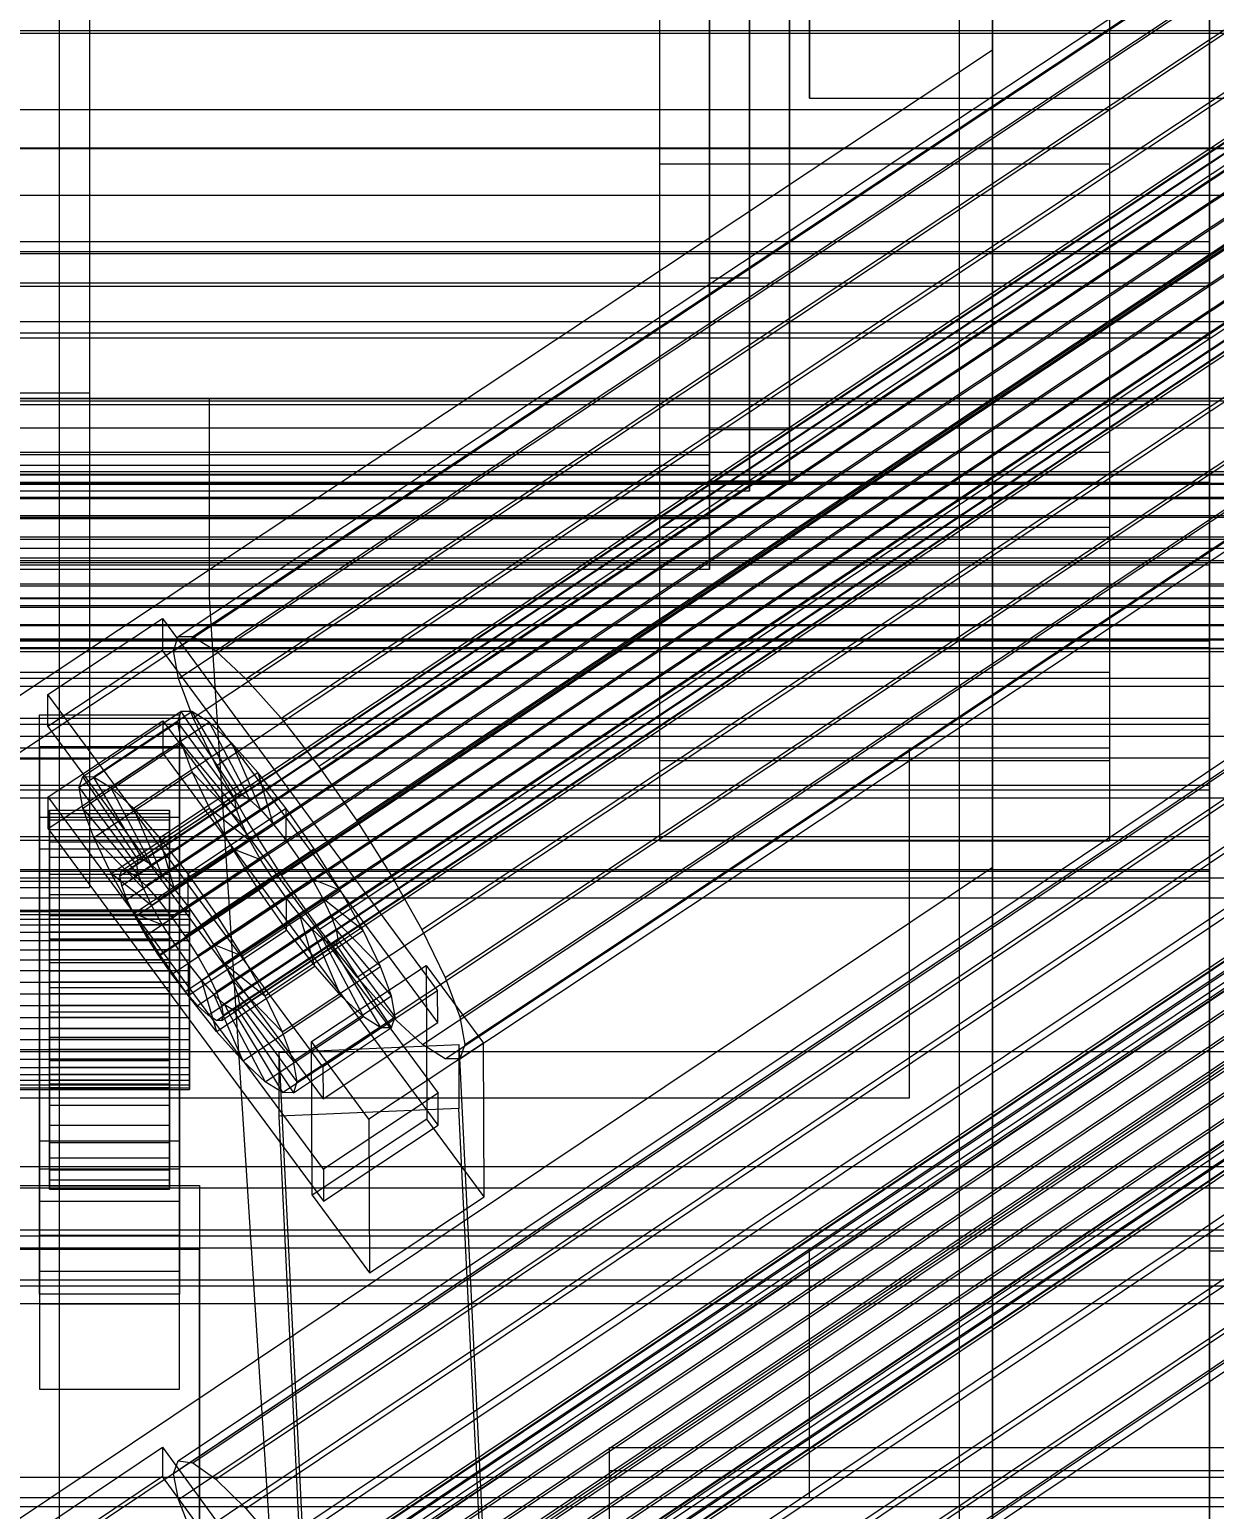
# Model space of a CAD drawing. Header units: millimetres. Extents: x -191664 to 191490, y -197311 to 10263.
# Drawn here: x 132 to 250.5, y -30821.2 to -30673.1 of the extents above; entities that cross this region are included whole.
import ezdxf

# ---------------------------------------------------------------- set-up
doc = ezdxf.new("R2010")
doc.units = ezdxf.units.MM
for name, color, linetype, lineweight in [('COTAS_USUARIO', 1, 'Continuous', 0), ('frontal_briquetadora', 7, 'Continuous', 0), ('frontal_C01', 7, 'Continuous', 0), ('frontal_C02', 7, 'Continuous', 0), ('frontal_C03', 7, 'Continuous', 0), ('frontal_C05', 7, 'Continuous', 0), ('frontal_C05-C03', 7, 'Continuous', 0), ('frontal_dos-mix', 7, 'Continuous', 0), ('frontal_mezcladora', 7, 'Continuous', 0), ('frontal_secador', 7, 'Continuous', 0)]:
    doc.layers.add(name, color=color, linetype=linetype, lineweight=lineweight)
doc.dimstyles.new('PLANTA_100', dxfattribs={"dimtxt": 250, "dimasz": 150, "dimexe": 150, "dimexo": 80, "dimgap": 100, "dimtad": 1, "dimtih": 1, "dimtoh": 1, "dimdec": 1, "dimdsep": 46, "dimcen": 0.09, "dimclrd": 1, "dimclre": 1, "dimclrt": 1, "dimadec": 0, "dimazin": 0, "dimtfac": 1, "dimtdec": 4, "dimtofl": 0, "dimtmove": 0, "dimatfit": 3, "dimfxl": 1, "dimtolj": 1, "dimtzin": 0, "dimarcsym": 0})

# ---------------------------------------------------------------- blocks, each defined once
blk = doc.blocks.new('*D104')
at = {"layer": 'COTAS_USUARIO', "color": 1, "lineweight": -2, "transparency": 16777216}
for p, q in [((1220, -30125), (1220, -29975)), ((100, -30275), (1370, -30275)), ((100, -30730), (1370, -30730)), ((1220, -30880), (1220, -31030))]:
    blk.add_line(p, q, dxfattribs=at)
at = {"layer": 'COTAS_USUARIO', "color": 1, "transparency": 16777216}
for points in [[(1195, -30125), (1245, -30125), (1220, -30275)], [(1195, -30880), (1245, -30880), (1220, -30730)]]:
    blk.add_solid(points, dxfattribs=at)
at = {"layer": 'Defpoints', "color": 0, "transparency": 16777216}
for p in [(20, -30275), (20, -30730), (1220, -30730)]:
    blk.add_point(p, dxfattribs=at)
blk = doc.blocks.new('*D105')
at = {"layer": 'COTAS_USUARIO', "color": 1, "lineweight": -2, "transparency": 16777216}
for p, q in [((1220, -30535), (1220, -30385)), ((100, -30685), (1370, -30685)), ((100, -30730), (1370, -30730)), ((1220, -30880), (1220, -31030))]:
    blk.add_line(p, q, dxfattribs=at)
at = {"layer": 'COTAS_USUARIO', "color": 1, "transparency": 16777216}
for points in [[(1195, -30535), (1245, -30535), (1220, -30685)], [(1195, -30880), (1245, -30880), (1220, -30730)]]:
    blk.add_solid(points, dxfattribs=at)
at = {"layer": 'Defpoints', "color": 0, "transparency": 16777216}
for p in [(20, -30685), (20, -30730), (1220, -30730)]:
    blk.add_point(p, dxfattribs=at)
blk = doc.blocks.new('*D112')
at = {"layer": 'COTAS_USUARIO', "color": 1, "lineweight": -2, "transparency": 16777216}
for p, q in [((1220, -30517.25), (1220, -30367.25)), ((100, -30667.25), (1370, -30667.25)), ((100, -30730), (1370, -30730)), ((1220, -30880), (1220, -31030))]:
    blk.add_line(p, q, dxfattribs=at)
at = {"layer": 'COTAS_USUARIO', "color": 1, "transparency": 16777216}
for points in [[(1195, -30517.25), (1245, -30517.25), (1220, -30667.25)], [(1195, -30880), (1245, -30880), (1220, -30730)]]:
    blk.add_solid(points, dxfattribs=at)
at = {"layer": 'Defpoints', "color": 0, "transparency": 16777216}
for p in [(20, -30667.25), (20, -30730), (1220, -30730)]:
    blk.add_point(p, dxfattribs=at)
blk = doc.blocks.new('*D113')
at = {"layer": 'COTAS_USUARIO', "color": 1, "lineweight": -2, "transparency": 16777216}
for p, q in [((1220, -30517.25), (1220, -30367.25)), ((100, -30667.25), (1370, -30667.25)), ((100, -30730), (1370, -30730)), ((1220, -30880), (1220, -31030))]:
    blk.add_line(p, q, dxfattribs=at)
at = {"layer": 'COTAS_USUARIO', "color": 1, "transparency": 16777216}
for points in [[(1195, -30517.25), (1245, -30517.25), (1220, -30667.25)], [(1195, -30880), (1245, -30880), (1220, -30730)]]:
    blk.add_solid(points, dxfattribs=at)
at = {"layer": 'Defpoints', "color": 0, "transparency": 16777216}
for p in [(20, -30667.25), (20, -30730), (1220, -30730)]:
    blk.add_point(p, dxfattribs=at)
blk = doc.blocks.new('*D114')
at = {"layer": 'COTAS_USUARIO', "color": 1, "lineweight": -2, "transparency": 16777216}
for p, q in [((1200, -30765), (1200, -30615)), ((80, -30915), (1350, -30915)), ((80, -31328.5), (1350, -31328.5)), ((1200, -31478.5), (1200, -31628.5))]:
    blk.add_line(p, q, dxfattribs=at)
at = {"layer": 'COTAS_USUARIO', "color": 1, "transparency": 16777216}
for points in [[(1175, -30765), (1225, -30765), (1200, -30915)], [(1175, -31478.5), (1225, -31478.5), (1200, -31328.5)]]:
    blk.add_solid(points, dxfattribs=at)
at = {"layer": 'Defpoints', "color": 0, "transparency": 16777216}
for p in [(0, -30915), (0, -31328.5), (1200, -31328.5)]:
    blk.add_point(p, dxfattribs=at)
blk = doc.blocks.new('*D120')
at = {"layer": 'COTAS_USUARIO', "color": 1, "lineweight": -2, "transparency": 16777216}
for p, q in [((1200, -30120), (1200, -29970)), ((80, -30270), (1350, -30270)), ((80, -30550), (1350, -30550)), ((1200, -30700), (1200, -30850))]:
    blk.add_line(p, q, dxfattribs=at)
at = {"layer": 'COTAS_USUARIO', "color": 1, "transparency": 16777216}
for points in [[(1175, -30120), (1225, -30120), (1200, -30270)], [(1175, -30700), (1225, -30700), (1200, -30550)]]:
    blk.add_solid(points, dxfattribs=at)
at = {"layer": 'Defpoints', "color": 0, "transparency": 16777216}
for p in [(0, -30270), (0, -30550), (1200, -30550)]:
    blk.add_point(p, dxfattribs=at)

msp = doc.modelspace()

# ---------------------------------------------------------------- linework, layer by layer
at = {"layer": 'frontal_briquetadora', "color": 9, "true_color": 0xb9c3c2}
for p, q in [((210, -30680), (210, -29820)), ((210, -30680), (210, -30260)), ((210, -30680), (210, -30305)), ((210, -30471), (210, -30680)), ((210, -30496), (210, -30680)), ((210, -30680), (416.55, -30680)), ((210, -30680), (430, -30680))]:
    msp.add_line(p, q, dxfattribs=at)
at = {"layer": 'frontal_briquetadora', "color": 8, "true_color": 0x728089}
for p, q in [((200, -30698), (200, -30454.15)), ((204, -30454.15), (204, -30698)), ((204, -30719.29), (204, -30492.29)), ((200, -30719.29), (200, -30698)), ((204, -30698), (200, -30698)), ((204, -30698), (204, -30719.29)), ((204, -30719.29), (200, -30719.29))]:
    msp.add_line(p, q, dxfattribs=at)
at = {"layer": 'frontal_briquetadora', "color": 254, "true_color": 0xd5dbd6}
for p, q in [((200, -30722), (200, -30478.15)), ((200, -30483.29), (200, -30727.14)), ((-160, -30722), (200, -30722)), ((200, -30727.14), (200, -30722)), ((200, -30727.14), (-160, -30727.14))]:
    msp.add_line(p, q, dxfattribs=at)
at = {"layer": 'frontal_briquetadora', "color": 250, "true_color": 0x30373b}
for p, q in [((200, -30715.65), (200, -30483.29)), ((200, -30489.72), (200, -30722.08)), ((-160, -30715.65), (200, -30715.65)), ((200, -30722.08), (200, -30715.65)), ((200, -30722.08), (-160, -30722.08))]:
    msp.add_line(p, q, dxfattribs=at)
at = {"layer": 'frontal_briquetadora', "color": 252, "true_color": 0x77858c}
for p, q in [((200, -30716.72), (200, -30489.72)), ((200, -30492.29), (200, -30719.29)), ((-160, -30716.72), (200, -30716.72)), ((200, -30719.29), (200, -30716.72)), ((200, -30719.29), (-160, -30719.29))]:
    msp.add_line(p, q, dxfattribs=at)
at = {"layer": 'frontal_briquetadora', "color": 8, "true_color": 0x64747c}
for p, q in [((200, -30492.29), (200, -30713.16)), ((208, -30713.16), (208, -30492.29)), ((200, -30718.3), (200, -30497.43)), ((208, -30497.43), (208, -30718.3)), ((200, -30713.16), (200, -30718.3)), ((208, -30713.16), (200, -30713.16)), ((208, -30718.3), (208, -30713.16)), ((208, -30718.3), (200, -30718.3))]:
    msp.add_line(p, q, dxfattribs=at)
at = {"layer": 'frontal_briquetadora', "color": 251, "true_color": 0x53616b}
for p, q in [((-1330, -30750), (340, -30750)), ((-1330, -30760), (340, -30760))]:
    msp.add_line(p, q, dxfattribs=at)
at = {"layer": 'frontal_C01', "color": 251, "true_color": 0x586d65}
for p, q in [((250, -31735.76), (250, -28680.37)), ((250, -28685.1), (250, -31740.5))]:
    msp.add_line(p, q, dxfattribs=at)
at = {"layer": 'frontal_C01', "color": 139, "true_color": 0x345e4e}
for p, q in [((228.3, -30675.19), (228.3, -30363.01)), ((228.3, -30368.7), (228.3, -30680.88)), ((228.3, -30675.19), (130, -30740.44)), ((228.3, -30987.38), (228.3, -30675.19)), ((228.3, -30675.19), (228.3, -30680.88)), ((130, -30746.13), (228.3, -30680.88)), ((228.3, -30680.88), (228.3, -30993.07))]:
    msp.add_line(p, q, dxfattribs=at)
at = {"layer": 'frontal_C01', "color": 252, "true_color": 0x83939a}
for p, q in [((146.38, -30735.27), (330.69, -30612.94)), ((146.87, -30733.84), (331.18, -30611.5)), ((148.32, -30733.84), (332.63, -30611.51)), ((150.63, -30735.29), (334.94, -30612.96)), ((146.89, -30738.04), (331.2, -30615.71)), ((153.64, -30738.08), (337.95, -30615.75)), ((148.35, -30741.97), (332.66, -30619.64)), ((157.15, -30742.02), (341.46, -30619.69)), ((150.67, -30746.79), (334.98, -30624.46)), ((345.23, -30624.51), (160.92, -30746.84)), ((153.69, -30752.16), (338, -30629.83)), ((164.69, -30752.22), (349, -30629.89)), ((157.21, -30757.73), (341.52, -30635.4)), ((168.21, -30757.78), (352.52, -30635.45)), ((160.98, -30763.11), (345.29, -30640.78)), ((171.23, -30763.16), (355.54, -30640.83)), ((164.75, -30767.93), (349.06, -30645.6)), ((173.55, -30767.97), (357.86, -30645.64)), ((168.26, -30771.87), (352.57, -30649.54)), ((175.02, -30771.9), (359.33, -30649.57)), ((171.28, -30774.66), (355.58, -30652.33)), ((175.52, -30774.68), (359.83, -30652.35)), ((173.58, -30776.11), (357.89, -30653.77)), ((175.03, -30776.11), (359.34, -30653.78)), ((146.38, -30735.27), (146.87, -30733.84)), ((146.87, -30733.84), (148.32, -30733.84)), ((148.32, -30733.84), (150.63, -30735.29)), ((146.89, -30738.04), (146.38, -30735.27)), ((150.63, -30735.29), (153.64, -30738.08)), ((148.35, -30741.97), (146.89, -30738.04)), ((153.64, -30738.08), (157.15, -30742.02)), ((150.67, -30746.79), (148.35, -30741.97)), ((157.15, -30742.02), (160.92, -30746.84)), ((153.69, -30752.16), (150.67, -30746.79)), ((160.92, -30746.84), (164.69, -30752.22)), ((157.21, -30757.73), (153.69, -30752.16)), ((164.69, -30752.22), (168.21, -30757.78)), ((160.98, -30763.11), (157.21, -30757.73)), ((168.21, -30757.78), (171.23, -30763.16)), ((164.75, -30767.93), (160.98, -30763.11)), ((171.23, -30763.16), (173.55, -30767.97)), ((168.26, -30771.87), (164.75, -30767.93)), ((173.55, -30767.97), (175.02, -30771.9)), ((171.28, -30774.66), (168.26, -30771.87)), ((175.02, -30771.9), (175.52, -30774.68)), ((173.58, -30776.11), (171.28, -30774.66)), ((175.52, -30774.68), (175.03, -30776.11)), ((175.03, -30776.11), (173.58, -30776.11))]:
    msp.add_line(p, q, dxfattribs=at)
at = {"layer": 'frontal_C01', "color": 9, "true_color": 0xbac6cb}
for p, q in [((141.04, -30757.78), (354.84, -30615.87)), ((141.22, -30757.27), (355.02, -30615.37)), ((141.73, -30757.27), (355.53, -30615.37)), ((142.55, -30757.79), (356.35, -30615.88)), ((141.22, -30758.76), (355.02, -30616.86)), ((143.62, -30758.77), (357.42, -30616.87)), ((141.74, -30760.15), (355.54, -30618.25)), ((144.86, -30760.17), (358.66, -30618.27)), ((142.56, -30761.86), (356.36, -30619.96)), ((360, -30619.97), (146.2, -30761.88)), ((143.64, -30763.76), (357.43, -30621.86)), ((147.53, -30763.78), (361.33, -30621.88)), ((144.88, -30765.74), (358.68, -30623.83)), ((148.78, -30765.76), (362.58, -30623.85)), ((146.22, -30767.64), (360.02, -30625.74)), ((149.85, -30767.66), (363.65, -30625.76)), ((147.55, -30769.35), (361.35, -30627.45)), ((150.67, -30769.37), (364.47, -30627.46)), ((148.8, -30770.75), (362.6, -30628.84)), ((151.19, -30770.76), (364.99, -30628.85)), ((149.86, -30771.74), (363.66, -30629.83)), ((150.68, -30772.25), (364.48, -30630.34)), ((151.2, -30772.25), (364.99, -30630.35)), ((151.37, -30771.74), (365.17, -30629.84)), ((141.04, -30757.78), (141.22, -30757.27)), ((141.22, -30758.76), (141.04, -30757.78)), ((141.22, -30757.27), (141.73, -30757.27)), ((141.73, -30757.27), (142.55, -30757.79)), ((142.55, -30757.79), (143.62, -30758.77)), ((141.74, -30760.15), (141.22, -30758.76)), ((143.62, -30758.77), (144.86, -30760.17)), ((142.56, -30761.86), (141.74, -30760.15)), ((144.86, -30760.17), (146.2, -30761.88)), ((-148, -30761.21), (148, -30761.21)), ((-148, -30761.36), (148, -30761.36)), ((-148, -30761.66), (148, -30761.66)), ((-148, -30762.12), (148, -30762.12)), ((143.64, -30763.76), (142.56, -30761.86)), ((146.2, -30761.88), (147.53, -30763.78)), ((148, -30761.36), (148, -30761.21)), ((148, -30761.21), (148, -30761.66)), ((148, -30762.12), (148, -30761.36)), ((148, -30761.66), (148, -30762.7)), ((148, -30763.43), (148, -30762.12)), ((-148, -30762.7), (148, -30762.7)), ((-148, -30763.43), (148, -30763.43)), ((144.88, -30765.74), (143.64, -30763.76)), ((147.53, -30763.78), (148.78, -30765.76)), ((148, -30762.7), (148, -30764.25)), ((148, -30765.2), (148, -30763.43)), ((-148, -30764.25), (148, -30764.25)), ((-148, -30765.2), (148, -30765.2)), ((148, -30764.25), (148, -30766.2)), ((148, -30767.31), (148, -30765.2)), ((-148, -30766.2), (148, -30766.2)), ((146.22, -30767.64), (144.88, -30765.74)), ((148, -30766.2), (148, -30768.42)), ((148.78, -30765.76), (149.85, -30767.66)), ((148, -30767.31), (-148, -30767.31)), ((-148, -30768.42), (148, -30768.42)), ((147.55, -30769.35), (146.22, -30767.64)), ((148, -30769.61), (148, -30767.31)), ((148, -30768.42), (148, -30770.76)), ((149.85, -30767.66), (150.67, -30769.37)), ((-148, -30769.61), (148, -30769.61)), ((148.8, -30770.75), (147.55, -30769.35)), ((148, -30771.96), (148, -30769.61)), ((150.67, -30769.37), (151.19, -30770.76)), ((-148, -30770.76), (148, -30770.76)), ((148, -30770.76), (148, -30773.07)), ((149.86, -30771.74), (148.8, -30770.75)), ((151.19, -30770.76), (151.37, -30771.74)), ((-148, -30771.96), (148, -30771.96)), ((148, -30774.18), (148, -30771.96)), ((150.68, -30772.25), (149.86, -30771.74)), ((151.2, -30772.25), (150.68, -30772.25)), ((151.37, -30771.74), (151.2, -30772.25)), ((-148, -30773.07), (148, -30773.07)), ((-148, -30774.18), (148, -30774.18)), ((148, -30773.07), (148, -30775.18)), ((148, -30776.13), (148, -30774.18)), ((-148, -30775.18), (148, -30775.18)), ((148, -30775.18), (148, -30776.95)), ((-148, -30776.13), (148, -30776.13)), ((-148, -30776.95), (148, -30776.95)), ((148, -30777.68), (148, -30776.13)), ((148, -30776.95), (148, -30778.25)), ((-148, -30777.68), (148, -30777.68)), ((-148, -30778.25), (148, -30778.25)), ((-148, -30778.71), (148, -30778.71)), ((148, -30778.71), (148, -30777.68)), ((148, -30778.25), (148, -30779.01)), ((148, -30779.17), (148, -30778.71)), ((-148, -30779.01), (148, -30779.01)), ((-148, -30779.17), (148, -30779.17)), ((148, -30779.01), (148, -30779.17))]:
    msp.add_line(p, q, dxfattribs=at)
at = {"layer": 'frontal_C01', "color": 139, "true_color": 0x354b57}
for p, q in [((133.81, -30739.65), (145.28, -30732.04)), ((145.28, -30732.04), (145.29, -30735.24)), ((145.28, -30732.04), (172.81, -30769.28)), ((145.29, -30735.24), (133.82, -30742.85)), ((172.82, -30772.48), (145.29, -30735.24)), ((133.82, -30742.85), (133.81, -30739.65)), ((161.34, -30776.89), (133.81, -30739.65)), ((133, -30744.88), (133, -30741.68)), ((133, -30741.68), (147, -30741.68)), ((133, -30787.15), (133, -30741.68)), ((147, -30741.68), (147, -30744.88)), ((147, -30741.68), (147, -30787.15)), ((133.82, -30742.85), (161.35, -30780.09)), ((133.85, -30749.9), (145.32, -30742.28)), ((145.32, -30742.28), (145.33, -30745.49)), ((145.32, -30742.28), (172.85, -30779.52)), ((147, -30744.88), (133, -30744.88)), ((133, -30744.88), (133, -30790.35)), ((145.33, -30745.49), (133.86, -30753.1)), ((172.86, -30782.72), (145.33, -30745.49)), ((147, -30790.35), (147, -30744.88)), ((133.86, -30753.1), (133.85, -30749.9)), ((161.38, -30787.13), (133.85, -30749.9)), ((133, -30755.12), (133, -30751.92)), ((133, -30751.92), (147, -30751.92)), ((133, -30797.39), (133, -30751.92)), ((147, -30751.92), (147, -30755.12)), ((147, -30751.92), (147, -30797.39)), ((133.86, -30753.1), (161.39, -30790.34)), ((147, -30755.12), (133, -30755.12)), ((133, -30755.12), (133, -30800.6)), ((147, -30800.6), (147, -30755.12)), ((160.19, -30774.38), (171.66, -30766.76)), ((171.66, -30766.76), (171.72, -30782.13)), ((171.66, -30766.76), (177.39, -30774.52)), ((172.81, -30769.28), (161.34, -30776.89)), ((172.82, -30772.48), (172.81, -30769.28)), ((161.35, -30780.09), (172.82, -30772.48)), ((156.96, -30775.45), (174.94, -30774.66)), ((156.96, -30781.85), (156.96, -30775.45)), ((159.83, -30834.27), (156.96, -30775.45)), ((160.25, -30789.74), (160.19, -30774.38)), ((165.93, -30782.13), (160.19, -30774.38)), ((177.39, -30774.52), (165.93, -30782.13)), ((174.94, -30774.66), (174.94, -30781.06)), ((174.94, -30774.66), (177.81, -30833.48)), ((177.45, -30789.89), (177.39, -30774.52)), ((161.34, -30776.89), (161.35, -30780.09)), ((172.85, -30779.52), (161.38, -30787.13)), ((172.86, -30782.72), (172.85, -30779.52)), ((174.94, -30781.06), (156.96, -30781.85)), ((177.81, -30839.88), (174.94, -30781.06)), ((159.83, -30840.67), (156.96, -30781.85)), ((171.72, -30782.13), (160.25, -30789.74)), ((161.39, -30790.34), (172.86, -30782.72)), ((165.93, -30782.13), (165.98, -30797.5)), ((177.45, -30789.89), (171.72, -30782.13)), ((133, -30799.66), (133, -30784.29)), ((133, -30784.29), (147, -30784.29)), ((133, -30793.77), (133, -30784.29)), ((147, -30784.29), (147, -30799.66)), ((147, -30784.29), (147, -30793.77)), ((147, -30787.15), (133, -30787.15)), ((133, -30787.15), (133, -30790.35)), ((147, -30790.35), (147, -30787.15)), ((161.38, -30787.13), (161.39, -30790.34)), ((131, -30788.78), (149, -30788.78)), ((149, -30788.78), (149, -30795.18)), ((149, -30788.78), (149, -30833.87)), ((133, -30790.35), (147, -30790.35)), ((160.25, -30789.74), (165.98, -30797.5)), ((165.98, -30797.5), (177.45, -30789.89)), ((147, -30793.77), (133, -30793.77)), ((133, -30793.77), (133, -30809.14)), ((147, -30809.14), (147, -30793.77)), ((149, -30795.18), (131, -30795.18)), ((149, -30840.27), (149, -30795.18)), ((147, -30797.39), (133, -30797.39)), ((133, -30797.39), (133, -30800.6)), ((147, -30800.6), (147, -30797.39)), ((147, -30799.66), (133, -30799.66)), ((133, -30799.66), (133, -30809.14)), ((133, -30800.6), (147, -30800.6)), ((147, -30809.14), (147, -30799.66)), ((133, -30809.14), (147, -30809.14)), ((430, -30820.93), (-430, -30820.93))]:
    msp.add_line(p, q, dxfattribs=at)
at = {"layer": 'frontal_C01', "color": 155, "true_color": 0x617580}
for p, q in [((137.31, -30747.86), (147.14, -30741.34)), ((138.4, -30747.87), (148.23, -30741.34)), ((147.14, -30741.34), (146.78, -30742.41)), ((148.23, -30741.34), (147.14, -30741.34)), ((147.14, -30741.34), (152.69, -30749.66)), ((149.95, -30742.42), (148.23, -30741.34)), ((148.23, -30741.34), (153.2, -30749.66)), ((136.95, -30748.93), (146.78, -30742.41)), ((140.12, -30748.95), (149.95, -30742.42)), ((146.78, -30742.41), (152.51, -30750.17)), ((146.78, -30742.41), (147.15, -30744.49)), ((152.21, -30744.51), (149.95, -30742.42)), ((149.95, -30742.42), (154.02, -30750.17)), ((137.32, -30751.01), (147.15, -30744.49)), ((142.38, -30751.03), (152.21, -30744.51)), ((147.15, -30744.49), (152.69, -30751.15)), ((147.15, -30744.49), (148.25, -30747.42)), ((154.83, -30747.46), (152.21, -30744.51)), ((152.21, -30744.51), (155.08, -30751.16)), ((138.42, -30753.95), (148.25, -30747.42)), ((145, -30753.98), (154.83, -30747.46)), ((148.25, -30747.42), (153.21, -30752.54)), ((148.25, -30747.42), (149.99, -30751.03)), ((157.65, -30751.07), (154.83, -30747.46)), ((154.83, -30747.46), (156.33, -30752.56)), ((136.95, -30748.93), (137.31, -30747.86)), ((142.68, -30756.69), (136.95, -30748.93)), ((137.32, -30751.01), (136.95, -30748.93)), ((142.86, -30756.18), (137.31, -30747.86)), ((137.31, -30747.86), (138.4, -30747.87)), ((143.37, -30756.19), (138.4, -30747.87)), ((138.4, -30747.87), (140.12, -30748.95)), ((144.19, -30756.7), (140.12, -30748.95)), ((140.12, -30748.95), (142.38, -30751.03)), ((152.51, -30750.17), (142.68, -30756.69)), ((152.69, -30749.66), (142.86, -30756.18)), ((153.2, -30749.66), (143.37, -30756.19)), ((154.02, -30750.17), (144.19, -30756.7)), ((152.51, -30750.17), (152.69, -30749.66)), ((152.69, -30751.15), (152.51, -30750.17)), ((152.69, -30749.66), (153.2, -30749.66)), ((153.2, -30749.66), (154.02, -30750.17)), ((154.02, -30750.17), (155.08, -30751.16)), ((134, -30761.21), (134, -30751.23)), ((134, -30751.23), (134, -30751.56)), ((134, -30751.23), (146, -30751.23)), ((134, -30752.19), (134, -30751.23)), ((134, -30761.36), (134, -30751.56)), ((134, -30751.56), (134, -30753.16)), ((134, -30751.56), (146, -30751.56)), ((142.86, -30757.67), (137.32, -30751.01)), ((138.42, -30753.95), (137.32, -30751.01)), ((140.16, -30757.55), (149.99, -30751.03)), ((145.26, -30757.69), (142.38, -30751.03)), ((142.38, -30751.03), (145, -30753.98)), ((152.69, -30751.15), (142.86, -30757.67)), ((155.08, -30751.16), (145.26, -30757.69)), ((146, -30751.56), (146, -30751.23)), ((146, -30751.23), (146, -30761.21)), ((146, -30751.23), (146, -30752.19)), ((146, -30753.16), (146, -30751.56)), ((146, -30751.56), (146, -30761.36)), ((157.65, -30751.07), (147.82, -30757.59)), ((149.99, -30751.03), (154.03, -30754.25)), ((149.99, -30751.03), (152.25, -30755.05)), ((153.21, -30752.54), (152.69, -30751.15)), ((155.08, -30751.16), (156.33, -30752.56)), ((157.66, -30754.27), (157.65, -30751.07)), ((160.47, -30755.09), (157.65, -30751.07)), ((134, -30761.66), (134, -30752.19)), ((134, -30752.19), (146, -30752.19)), ((134, -30754.38), (134, -30752.19)), ((134, -30762.12), (134, -30753.16)), ((134, -30753.16), (134, -30755.92)), ((134, -30753.16), (146, -30753.16)), ((153.21, -30752.54), (143.38, -30759.07)), ((146, -30752.19), (146, -30761.66)), ((146, -30752.19), (146, -30754.38)), ((146, -30755.92), (146, -30753.16)), ((146, -30753.16), (146, -30762.12)), ((156.33, -30752.56), (146.5, -30759.08)), ((154.03, -30754.25), (153.21, -30752.54)), ((156.33, -30752.56), (157.66, -30754.27)), ((134, -30762.7), (134, -30754.38)), ((134, -30754.38), (146, -30754.38)), ((134, -30757.64), (134, -30754.38)), ((143.38, -30759.07), (138.42, -30753.95)), ((140.16, -30757.55), (138.42, -30753.95)), ((142.42, -30761.57), (152.25, -30755.05)), ((154.03, -30754.25), (144.2, -30760.77)), ((146.5, -30759.08), (145, -30753.98)), ((145, -30753.98), (147.82, -30757.59)), ((146, -30754.38), (146, -30762.7)), ((146, -30754.38), (146, -30757.64)), ((147.83, -30760.79), (157.66, -30754.27)), ((150.64, -30761.61), (160.47, -30755.09)), ((152.25, -30755.05), (155.1, -30756.15)), ((152.25, -30755.05), (154.88, -30759.21)), ((155.1, -30756.15), (154.03, -30754.25)), ((157.66, -30754.27), (159, -30756.17)), ((160.47, -30755.09), (159, -30756.17)), ((163.1, -30759.25), (160.47, -30755.09)), ((134, -30763.43), (134, -30755.92)), ((134, -30755.92), (134, -30759.65)), ((134, -30755.92), (146, -30755.92)), ((142.86, -30756.18), (142.68, -30756.69)), ((143.37, -30756.19), (142.86, -30756.18)), ((144.19, -30756.7), (143.37, -30756.19)), ((155.1, -30756.15), (145.27, -30762.68)), ((146, -30759.65), (146, -30755.92)), ((146, -30755.92), (146, -30763.43)), ((159, -30756.17), (149.17, -30762.7)), ((156.35, -30758.13), (155.1, -30756.15)), ((159, -30756.17), (160.25, -30758.14)), ((134, -30764.25), (134, -30757.64)), ((134, -30757.64), (146, -30757.64)), ((134, -30761.76), (134, -30757.64)), ((144.2, -30760.77), (140.16, -30757.55)), ((142.42, -30761.57), (140.16, -30757.55)), ((142.68, -30756.69), (142.86, -30757.67)), ((142.86, -30757.67), (143.38, -30759.07)), ((145.26, -30757.69), (144.19, -30756.7)), ((146.5, -30759.08), (145.26, -30757.69)), ((146, -30757.64), (146, -30764.25)), ((146, -30757.64), (146, -30761.76)), ((147.82, -30757.59), (147.83, -30760.79)), ((147.82, -30757.59), (150.64, -30761.61)), ((143.38, -30759.07), (144.2, -30760.77)), ((145.05, -30765.73), (154.88, -30759.21)), ((147.83, -30760.79), (146.5, -30759.08)), ((156.35, -30758.13), (146.52, -30764.65)), ((160.25, -30758.14), (150.42, -30764.67)), ((153.27, -30765.78), (163.1, -30759.25)), ((154.88, -30759.21), (156.35, -30758.13)), ((154.88, -30759.21), (157.7, -30763.23)), ((157.69, -30760.03), (156.35, -30758.13)), ((163.1, -30759.25), (160.25, -30758.14)), ((160.25, -30758.14), (161.32, -30760.05)), ((165.37, -30763.27), (163.1, -30759.25)), ((134, -30765.2), (134, -30759.65)), ((134, -30759.65), (134, -30764.11)), ((134, -30759.65), (146, -30759.65)), ((144.2, -30760.77), (145.27, -30762.68)), ((146, -30764.11), (146, -30759.65)), ((146, -30759.65), (146, -30765.2)), ((149.17, -30762.7), (147.83, -30760.79)), ((157.69, -30760.03), (147.86, -30766.55)), ((161.32, -30760.05), (151.49, -30766.57)), ((157.7, -30763.23), (157.69, -30760.03)), ((159.02, -30761.74), (157.69, -30760.03)), ((165.37, -30763.27), (161.32, -30760.05)), ((161.32, -30760.05), (162.14, -30761.75)), ((134, -30761.36), (134, -30761.21)), ((146, -30761.21), (134, -30761.21)), ((134, -30761.21), (134, -30761.66)), ((134, -30762.12), (134, -30761.36)), ((146, -30761.36), (134, -30761.36)), ((146, -30761.66), (134, -30761.66)), ((134, -30761.66), (134, -30762.7)), ((134, -30766.2), (134, -30761.76)), ((134, -30761.76), (146, -30761.76)), ((134, -30766.46), (134, -30761.76)), ((134, -30763.43), (134, -30762.12)), ((146, -30762.12), (134, -30762.12)), ((145.27, -30762.68), (142.42, -30761.57)), ((145.05, -30765.73), (142.42, -30761.57)), ((146, -30761.21), (146, -30761.36)), ((146, -30761.66), (146, -30761.21)), ((146, -30761.36), (146, -30762.12)), ((146, -30762.7), (146, -30761.66)), ((146, -30761.76), (146, -30766.2)), ((146, -30761.76), (146, -30766.46)), ((146, -30762.12), (146, -30763.43)), ((149.17, -30762.7), (150.64, -30761.61)), ((159.02, -30761.74), (149.19, -30768.26)), ((150.64, -30761.61), (153.27, -30765.78)), ((162.14, -30761.75), (152.31, -30768.28)), ((160.52, -30766.84), (159.02, -30761.74)), ((160.27, -30763.14), (159.02, -30761.74)), ((167.1, -30766.87), (162.14, -30761.75)), ((162.14, -30761.75), (162.66, -30763.15)), ((146, -30762.7), (134, -30762.7)), ((134, -30762.7), (134, -30764.25)), ((134, -30765.2), (134, -30763.43)), ((146, -30763.43), (134, -30763.43)), ((145.27, -30762.68), (146.52, -30764.65)), ((146, -30764.25), (146, -30762.7)), ((146, -30763.43), (146, -30765.2)), ((147.87, -30769.76), (157.7, -30763.23)), ((150.42, -30764.67), (149.17, -30762.7)), ((160.27, -30763.14), (150.44, -30769.66)), ((162.66, -30763.15), (152.83, -30769.67)), ((155.54, -30769.79), (165.37, -30763.27)), ((157.7, -30763.23), (160.52, -30766.84)), ((163.14, -30769.79), (160.27, -30763.14)), ((161.33, -30764.12), (160.27, -30763.14)), ((168.2, -30769.81), (162.66, -30763.15)), ((162.66, -30763.15), (162.84, -30764.13)), ((167.1, -30766.87), (165.37, -30763.27)), ((134, -30764.11), (134, -30767.31)), ((146, -30764.11), (134, -30764.11)), ((134, -30764.11), (134, -30768.97)), ((146, -30764.25), (134, -30764.25)), ((134, -30764.25), (134, -30766.2)), ((134, -30767.31), (134, -30765.2)), ((146, -30765.2), (134, -30765.2)), ((146.52, -30764.65), (145.05, -30765.73)), ((146, -30767.31), (146, -30764.11)), ((146, -30768.97), (146, -30764.11)), ((146, -30766.2), (146, -30764.25)), ((146, -30765.2), (146, -30767.31)), ((146.52, -30764.65), (147.86, -30766.55)), ((151.49, -30766.57), (150.42, -30764.67)), ((150.42, -30764.67), (153.27, -30765.78)), ((161.33, -30764.12), (151.5, -30770.65)), ((162.15, -30764.64), (152.32, -30771.16)), ((162.66, -30764.64), (152.83, -30771.16)), ((162.84, -30764.13), (153.01, -30770.66)), ((165.4, -30771.87), (161.33, -30764.12)), ((162.15, -30764.64), (161.33, -30764.12)), ((167.12, -30772.96), (162.15, -30764.64)), ((162.66, -30764.64), (162.15, -30764.64)), ((162.84, -30764.13), (162.66, -30764.64)), ((168.21, -30772.96), (162.66, -30764.64)), ((168.57, -30771.89), (162.84, -30764.13)), ((146, -30766.2), (134, -30766.2)), ((134, -30766.2), (134, -30768.42)), ((134, -30768.42), (134, -30766.46)), ((134, -30766.46), (146, -30766.46)), ((134, -30771.41), (134, -30766.46)), ((147.87, -30769.76), (145.05, -30765.73)), ((146, -30768.42), (146, -30766.2)), ((146, -30766.46), (146, -30768.42)), ((146, -30766.46), (146, -30771.41)), ((147.86, -30766.55), (147.87, -30769.76)), ((147.86, -30766.55), (149.19, -30768.26)), ((150.69, -30773.36), (160.52, -30766.84)), ((152.31, -30768.28), (151.49, -30766.57)), ((151.49, -30766.57), (155.54, -30769.79)), ((153.27, -30765.78), (155.54, -30769.79)), ((157.27, -30773.4), (167.1, -30766.87)), ((160.52, -30766.84), (163.14, -30769.79)), ((168.2, -30769.81), (167.1, -30766.87)), ((134, -30767.31), (146, -30767.31)), ((134, -30769.61), (134, -30767.31)), ((146, -30768.42), (134, -30768.42)), ((134, -30768.42), (134, -30770.76)), ((146, -30767.31), (146, -30769.61)), ((146, -30770.76), (146, -30768.42)), ((149.19, -30768.26), (150.69, -30773.36)), ((149.19, -30768.26), (150.44, -30769.66)), ((152.83, -30769.67), (152.31, -30768.28)), ((152.31, -30768.28), (157.27, -30773.4)), ((134, -30769.61), (134, -30768.97)), ((134, -30768.97), (134, -30773.92)), ((134, -30768.97), (146, -30768.97)), ((134, -30771.96), (134, -30769.61)), ((146, -30769.61), (134, -30769.61)), ((146, -30773.92), (146, -30768.97)), ((146, -30768.97), (146, -30769.61)), ((146, -30769.61), (146, -30771.96)), ((150.69, -30773.36), (147.87, -30769.76)), ((150.44, -30769.66), (153.31, -30776.31)), ((150.44, -30769.66), (151.5, -30770.65)), ((153.01, -30770.66), (152.83, -30769.67)), ((152.83, -30769.67), (158.37, -30776.34)), ((153.31, -30776.31), (163.14, -30769.79)), ((155.54, -30769.79), (157.27, -30773.4)), ((158.37, -30776.34), (168.2, -30769.81)), ((163.14, -30769.79), (165.4, -30771.87)), ((168.57, -30771.89), (168.2, -30769.81)), ((134, -30770.76), (134, -30771.41)), ((146, -30770.76), (134, -30770.76)), ((134, -30770.76), (134, -30773.07)), ((146, -30771.41), (146, -30770.76)), ((146, -30773.07), (146, -30770.76)), ((151.5, -30770.65), (155.57, -30778.4)), ((151.5, -30770.65), (152.32, -30771.16)), ((152.32, -30771.16), (157.29, -30779.48)), ((152.32, -30771.16), (152.83, -30771.16)), ((152.83, -30771.16), (153.01, -30770.66)), ((152.83, -30771.16), (158.38, -30779.49)), ((153.01, -30770.66), (158.74, -30778.41)), ((134, -30771.41), (146, -30771.41)), ((134, -30776.27), (134, -30771.41)), ((134, -30774.18), (134, -30771.96)), ((134, -30771.96), (134, -30773.92)), ((146, -30771.96), (134, -30771.96)), ((146, -30771.41), (146, -30776.27)), ((146, -30773.92), (146, -30771.96)), ((146, -30771.96), (146, -30774.18)), ((155.57, -30778.4), (165.4, -30771.87)), ((158.74, -30778.41), (168.57, -30771.89)), ((165.4, -30771.87), (167.12, -30772.96)), ((168.21, -30772.96), (168.57, -30771.89)), ((134, -30773.07), (134, -30776.27)), ((146, -30773.07), (134, -30773.07)), ((134, -30773.07), (134, -30775.18)), ((134, -30773.92), (134, -30778.61)), ((134, -30773.92), (146, -30773.92)), ((134, -30776.13), (134, -30774.18)), ((134, -30774.18), (134, -30778.61)), ((146, -30774.18), (134, -30774.18)), ((146, -30776.27), (146, -30773.07)), ((146, -30775.18), (146, -30773.07)), ((146, -30778.61), (146, -30773.92)), ((146, -30778.61), (146, -30774.18)), ((146, -30774.18), (146, -30776.13)), ((153.31, -30776.31), (150.69, -30773.36)), ((157.27, -30773.4), (158.37, -30776.34)), ((157.29, -30779.48), (167.12, -30772.96)), ((158.38, -30779.49), (168.21, -30772.96)), ((167.12, -30772.96), (168.21, -30772.96)), ((134, -30775.18), (134, -30780.72)), ((146, -30775.18), (134, -30775.18)), ((134, -30775.18), (134, -30776.95)), ((146, -30780.72), (146, -30775.18)), ((146, -30776.95), (146, -30775.18)), ((134, -30777.68), (134, -30776.13)), ((134, -30776.13), (134, -30782.73)), ((146, -30776.13), (134, -30776.13)), ((134, -30776.27), (146, -30776.27)), ((134, -30780.72), (134, -30776.27)), ((134, -30776.95), (134, -30784.46)), ((146, -30776.95), (134, -30776.95)), ((134, -30776.95), (134, -30778.25)), ((146, -30782.73), (146, -30776.13)), ((146, -30776.13), (146, -30777.68)), ((146, -30776.27), (146, -30780.72)), ((146, -30784.46), (146, -30776.95)), ((146, -30778.25), (146, -30776.95)), ((155.57, -30778.4), (153.31, -30776.31)), ((158.37, -30776.34), (158.74, -30778.41)), ((134, -30778.71), (134, -30777.68)), ((134, -30777.68), (134, -30786)), ((146, -30777.68), (134, -30777.68)), ((134, -30778.25), (134, -30787.22)), ((146, -30778.25), (134, -30778.25)), ((134, -30778.25), (134, -30779.01)), ((134, -30778.61), (134, -30782.73)), ((134, -30778.61), (146, -30778.61)), ((134, -30779.17), (134, -30778.71)), ((134, -30778.71), (134, -30788.19)), ((146, -30778.71), (134, -30778.71)), ((146, -30786), (146, -30777.68)), ((146, -30777.68), (146, -30778.71)), ((146, -30787.22), (146, -30778.25)), ((146, -30779.01), (146, -30778.25)), ((146, -30782.73), (146, -30778.61)), ((146, -30788.19), (146, -30778.71)), ((146, -30778.71), (146, -30779.17)), ((157.29, -30779.48), (155.57, -30778.4)), ((158.74, -30778.41), (158.38, -30779.49)), ((134, -30779.01), (134, -30788.82)), ((146, -30779.01), (134, -30779.01)), ((134, -30779.01), (134, -30779.17)), ((134, -30779.17), (134, -30789.15)), ((146, -30779.17), (134, -30779.17)), ((146, -30788.82), (146, -30779.01)), ((146, -30779.17), (146, -30779.01)), ((146, -30789.15), (146, -30779.17)), ((158.38, -30779.49), (157.29, -30779.48)), ((134, -30780.72), (146, -30780.72)), ((134, -30784.46), (134, -30780.72)), ((146, -30780.72), (146, -30784.46)), ((134, -30782.73), (134, -30786)), ((134, -30782.73), (146, -30782.73)), ((146, -30786), (146, -30782.73)), ((134, -30784.46), (146, -30784.46)), ((134, -30787.22), (134, -30784.46)), ((146, -30784.46), (146, -30787.22)), ((134, -30786), (134, -30788.19)), ((134, -30786), (146, -30786)), ((146, -30788.19), (146, -30786)), ((134, -30787.22), (146, -30787.22)), ((134, -30788.82), (134, -30787.22)), ((146, -30787.22), (146, -30788.82)), ((134, -30788.19), (134, -30789.15)), ((134, -30788.19), (146, -30788.19)), ((134, -30788.82), (146, -30788.82)), ((134, -30789.15), (134, -30788.82)), ((134, -30789.15), (146, -30789.15)), ((146, -30789.15), (146, -30788.19)), ((146, -30788.82), (146, -30789.15))]:
    msp.add_line(p, q, dxfattribs=at)
at = {"layer": 'frontal_C02', "color": 251, "true_color": 0x586d65}
for p, q in [((250, -31767.54), (250, -28976.99)), ((250, -28981.77), (250, -31772.31))]:
    msp.add_line(p, q, dxfattribs=at)
at = {"layer": 'frontal_C02', "color": 139, "true_color": 0x345e4e}
for p, q in [((228.3, -30756.94), (228.3, -30472.12)), ((228.3, -30477.86), (228.3, -30762.68)), ((228.3, -30756.94), (130, -30822.8)), ((228.3, -31041.76), (228.3, -30756.94)), ((228.3, -30756.94), (228.3, -30762.68)), ((130, -30828.54), (228.3, -30762.68)), ((228.3, -30762.68), (228.3, -31047.5))]:
    msp.add_line(p, q, dxfattribs=at)
at = {"layer": 'frontal_C02', "color": 252, "true_color": 0x83939a}
for p, q in [((146.87, -30816.33), (331.18, -30692.85)), ((146.38, -30817.58), (330.69, -30694.09)), ((148.32, -30816.53), (332.63, -30693.05)), ((150.63, -30818.15), (334.94, -30694.67)), ((146.89, -30820.18), (331.2, -30696.69)), ((153.64, -30821.09), (337.95, -30697.61)), ((148.35, -30823.95), (332.66, -30700.47)), ((157.15, -30825.15), (341.46, -30701.67)), ((150.67, -30828.65), (334.98, -30705.17)), ((345.23, -30706.56), (160.92, -30830.05)), ((153.69, -30833.95), (338, -30710.47)), ((164.69, -30835.45), (349, -30711.96)), ((157.21, -30839.49), (341.52, -30716.01)), ((168.21, -30840.99), (352.52, -30717.5)), ((160.98, -30844.89), (345.29, -30721.41)), ((171.23, -30846.29), (355.54, -30722.8)), ((164.75, -30849.79), (349.06, -30726.3)), ((173.55, -30850.98), (357.86, -30727.5)), ((168.26, -30853.84), (352.57, -30730.36)), ((175.02, -30854.76), (359.33, -30731.28)), ((171.28, -30856.78), (355.58, -30733.3)), ((175.52, -30857.36), (359.83, -30733.88)), ((173.58, -30858.41), (357.89, -30734.92)), ((175.03, -30858.61), (359.34, -30735.12)), ((146.38, -30817.58), (146.87, -30816.33)), ((146.87, -30816.33), (148.32, -30816.53)), ((148.32, -30816.53), (150.63, -30818.15)), ((146.89, -30820.18), (146.38, -30817.58)), ((150.63, -30818.15), (153.64, -30821.09)), ((148.35, -30823.95), (146.89, -30820.18)), ((153.64, -30821.09), (157.15, -30825.15))]:
    msp.add_line(p, q, dxfattribs=at)
at = {"layer": 'frontal_C02', "color": 9, "true_color": 0xbac6cb}
for p, q in [((141.04, -30840.3), (354.84, -30697.06)), ((141.22, -30839.86), (355.02, -30696.62)), ((141.73, -30839.93), (355.53, -30696.69)), ((142.55, -30840.5), (356.35, -30697.26)), ((141.22, -30841.22), (355.02, -30697.98)), ((143.62, -30841.55), (357.42, -30698.3)), ((141.74, -30842.56), (355.54, -30699.32)), ((144.86, -30842.98), (358.66, -30699.74)), ((142.56, -30844.22), (356.36, -30700.98)), ((360, -30701.48), (146.2, -30844.72)), ((143.64, -30846.1), (357.43, -30702.86)), ((147.53, -30846.63), (361.33, -30703.39)), ((144.88, -30848.06), (358.68, -30704.82)), ((148.78, -30848.59), (362.58, -30705.35)), ((146.22, -30849.98), (360.02, -30706.74)), ((149.85, -30850.47), (363.65, -30707.23)), ((147.55, -30851.71), (361.35, -30708.47)), ((150.67, -30852.14), (364.47, -30708.9)), ((148.8, -30853.15), (362.6, -30709.91)), ((151.19, -30853.48), (364.99, -30710.23)), ((149.86, -30854.19), (363.66, -30710.95)), ((150.68, -30854.77), (364.48, -30711.53)), ((151.2, -30854.84), (364.99, -30711.6)), ((151.37, -30854.4), (365.17, -30711.15))]:
    msp.add_line(p, q, dxfattribs=at)
at = {"layer": 'frontal_C02', "color": 139, "true_color": 0x354b57}
for p, q in [((430, -30793.25), (-430, -30793.25)), ((430, -30798.25), (-430, -30798.25)), ((133.81, -30822.65), (145.28, -30814.96)), ((145.28, -30814.96), (145.29, -30817.89)), ((145.28, -30814.96), (172.81, -30852.56)), ((145.29, -30817.89), (133.82, -30825.57)), ((172.82, -30855.48), (145.29, -30817.89))]:
    msp.add_line(p, q, dxfattribs=at)
at = {"layer": 'frontal_C03', "color": 251, "true_color": 0x586d65}
for p, q in [((250, -31246.31), (250, -28596.31)), ((250, -28601.12), (250, -31251.12))]:
    msp.add_line(p, q, dxfattribs=at)
at = {"layer": 'frontal_C03', "color": 139, "true_color": 0x345e4e}
for p, q in [((250, -30689.74), (250, -30425.81)), ((250, -30431.59), (250, -30695.51)), ((250, -30689.74), (0, -30689.74)), ((250, -30953.66), (250, -30689.74)), ((250, -30689.74), (250, -30695.51)), ((0, -30695.51), (250, -30695.51)), ((250, -30695.51), (250, -30959.44))]:
    msp.add_line(p, q, dxfattribs=at)
at = {"layer": 'frontal_C03', "color": 252, "true_color": 0x83939a}
for p, q in [((-250, -30694.33), (250, -30694.33)), ((250, -30695.33), (250, -30694.33)), ((250, -30694.33), (250, -30695.51)), ((-250, -30695.33), (250, -30695.33)), ((-250, -30695.51), (250, -30695.51)), ((250, -30698.45), (250, -30695.33)), ((250, -30695.51), (250, -30698.79)), ((-250, -30698.45), (250, -30698.45)), ((-250, -30698.79), (250, -30698.79)), ((250, -30703.46), (250, -30698.45)), ((250, -30698.79), (250, -30703.95)), ((-250, -30703.46), (250, -30703.46)), ((-250, -30703.95), (250, -30703.95)), ((250, -30710.03), (250, -30703.46)), ((250, -30703.95), (250, -30710.63)), ((-250, -30710.03), (250, -30710.03)), ((-250, -30710.63), (250, -30710.63)), ((250, -30717.71), (250, -30710.03)), ((250, -30710.63), (250, -30718.39)), ((250, -30717.71), (-250, -30717.71)), ((250, -30725.98), (250, -30717.71)), ((-250, -30718.39), (250, -30718.39)), ((250, -30718.39), (250, -30726.68)), ((-250, -30725.98), (250, -30725.98)), ((-250, -30726.68), (250, -30726.68)), ((250, -30734.28), (250, -30725.98)), ((250, -30726.68), (250, -30734.95)), ((-250, -30734.28), (250, -30734.28)), ((250, -30742.03), (250, -30734.28)), ((-250, -30734.95), (250, -30734.95)), ((250, -30734.95), (250, -30742.63)), ((-250, -30742.03), (250, -30742.03)), ((-250, -30742.63), (250, -30742.63)), ((250, -30748.71), (250, -30742.03)), ((250, -30742.63), (250, -30749.2)), ((-250, -30748.71), (250, -30748.71)), ((250, -30753.87), (250, -30748.71)), ((-250, -30749.2), (250, -30749.2)), ((250, -30749.2), (250, -30754.22)), ((-250, -30753.87), (250, -30753.87)), ((-250, -30754.22), (250, -30754.22)), ((250, -30757.15), (250, -30753.87)), ((250, -30754.22), (250, -30757.33)), ((-250, -30757.15), (250, -30757.15)), ((-250, -30757.33), (250, -30757.33)), ((250, -30758.33), (250, -30757.15)), ((250, -30757.33), (250, -30758.33)), ((-250, -30758.33), (250, -30758.33))]:
    msp.add_line(p, q, dxfattribs=at)
at = {"layer": 'frontal_C03', "color": 9, "true_color": 0xbac6cb}
for p, q in [((-268, -30717.33), (268, -30717.33)), ((-268, -30717.61), (268, -30717.61)), ((-268, -30717.66), (268, -30717.66)), ((-268, -30718.49), (268, -30718.49)), ((-268, -30718.59), (268, -30718.59)), ((-268, -30719.9), (268, -30719.9)), ((-268, -30720.04), (268, -30720.04)), ((-268, -30721.75), (268, -30721.75)), ((-268, -30721.92), (268, -30721.92)), ((268, -30723.91), (-268, -30723.91)), ((-268, -30724.1), (268, -30724.1)), ((-268, -30726.23), (268, -30726.23)), ((-268, -30726.43), (268, -30726.43)), ((-268, -30728.57), (268, -30728.57)), ((-268, -30728.76), (268, -30728.76)), ((-268, -30730.75), (268, -30730.75)), ((-268, -30730.92), (268, -30730.92)), ((-268, -30732.63), (268, -30732.63)), ((-268, -30732.76), (268, -30732.76)), ((-268, -30734.08), (268, -30734.08)), ((-268, -30734.17), (268, -30734.17)), ((-268, -30735), (268, -30735)), ((-268, -30735.05), (268, -30735.05)), ((-268, -30735.33), (268, -30735.33))]:
    msp.add_line(p, q, dxfattribs=at)
at = {"layer": 'frontal_C03', "color": 139, "true_color": 0x354b57}
for p, q in [((430, -30738.85), (-430, -30738.85)), ((430, -30743.85), (-430, -30743.85)), ((-450, -30775.35), (450, -30775.35)), ((450, -30786.9), (-450, -30786.9)), ((450, -30789.03), (-450, -30789.03)), ((430, -30793.85), (-430, -30793.85)), ((430, -30798.85), (-430, -30798.85)), ((-450, -30800.59), (450, -30800.59))]:
    msp.add_line(p, q, dxfattribs=at)
at = {"layer": 'frontal_C05', "color": 117, "true_color": 0x376c5b}
for p, q in [((-250, -30730), (250, -30730)), ((250, -30730), (250, -30732.21)), ((250, -30732.21), (250, -30738.71)), ((-250, -30738), (250, -30738)), ((250, -30738), (250, -30740.01)), ((250, -30740.32), (250, -30738)), ((250, -30738.71), (250, -30749.2)), ((250, -30740.01), (250, -30745.92)), ((250, -30747.16), (250, -30740.32)), ((250, -30745.92), (250, -30755.45)), ((250, -30758.12), (250, -30747.16)), ((250, -30749.2), (250, -30763.13)), ((250, -30755.45), (250, -30768.12)), ((250, -30772.55), (250, -30758.12)), ((250, -30763.13), (250, -30779.82)), ((250, -30768.12), (250, -30783.29)), ((250, -30789.63), (250, -30772.55)), ((250, -30779.82), (250, -30798.42)), ((250, -30783.29), (250, -30800.2)), ((250, -30808.36), (250, -30789.63)), ((250, -30798.42), (250, -30818)), ((250, -30800.2), (250, -30818)), ((250, -30827.64), (250, -30808.36)), ((250, -30818), (250, -30837.58)), ((250, -30818), (250, -30835.8))]:
    msp.add_line(p, q, dxfattribs=at)
at = {"layer": 'frontal_C05', "color": 254, "true_color": 0xe8e8df}
msp.add_line((250, -30742), (250, -30738), dxfattribs=at)
at = {"layer": 'frontal_C05', "color": 9, "true_color": 0xb9c3c2}
for p, q in [((250, -30743.2), (250, -30738.58)), ((250, -30752.16), (250, -30743.2)), ((250, -30764.95), (250, -30752.16)), ((250, -30780.82), (250, -30764.95)), ((250, -30798.85), (250, -30780.82)), ((250, -30798.45), (250, -30793.63)), ((250, -30807.15), (250, -30798.45)), ((250, -30818), (250, -30798.85)), ((250, -30818), (250, -30807.15)), ((250, -30818), (-250, -30818)), ((310, -30818), (250, -30818)), ((250, -30818), (250, -30837.15)), ((250, -30818), (250, -30828.85))]:
    msp.add_line(p, q, dxfattribs=at)
at = {"layer": 'frontal_C05', "color": 253, "true_color": 0xabb4b8}
for p in [(-250, -30742), (250, -30746)]:
    msp.add_line(p, (250, -30742), dxfattribs=at)
at = {"layer": 'frontal_C05', "color": 250, "true_color": 0x30363a}
for p, q in [((-250, -30746), (250, -30746)), ((250, -30750), (250, -30746)), ((-250, -30750), (250, -30750))]:
    msp.add_line(p, q, dxfattribs=at)
at = {"layer": 'frontal_C05', "color": 251, "true_color": 0x5c6a72}
for p, q in [((-300, -30750), (300, -30750)), ((-300, -30758), (300, -30758))]:
    msp.add_line(p, q, dxfattribs=at)
at = {"layer": 'frontal_C05-C03', "color": 252, "true_color": 0x89969c}
for p, q in [((250, -30730), (250, -30630)), ((250, -30630), (250, -30795.33)), ((250, -30895.33), (250, -30730)), ((250, -30795.33), (250, -30895.33)), ((255, -30795.33), (250, -30795.33))]:
    msp.add_line(p, q, dxfattribs=at)
at = {"layer": 'frontal_C05-C03', "color": 8, "true_color": 0x64727b}
for p, q in [((250, -30730), (255, -30730)), ((250, -30850), (250, -30730))]:
    msp.add_line(p, q, dxfattribs=at)
at = {"layer": 'frontal_dos-mix', "color": 139, "true_color": 0x344b58}
msp.add_line((225, -31980), (225, -29282.5), dxfattribs=at)
at = {"layer": 'frontal_mezcladora', "color": 250, "true_color": 0x33393d}
for p, q in [((240, -30637.9), (240, -30681.11)), ((138, -30654.65), (138, -30709.47)), ((-420, -30681.11), (240, -30681.11)), ((240, -30681.11), (240, -30715.4)), ((130, -30709.47), (138, -30709.47)), ((138, -30709.47), (138, -30746.09)), ((-420, -30715.4), (240, -30715.4)), ((240, -30715.4), (240, -30737.41)), ((-420, -30737.41), (240, -30737.41)), ((240, -30737.41), (240, -30745)), ((-420, -30745), (240, -30745)), ((130, -30746.09), (138, -30746.09)), ((138, -30746.09), (138, -30758.95)), ((130, -30758.95), (138, -30758.95)), ((190, -30817.28), (190, -30815)), ((190, -30815), (420, -30815)), ((190, -30823.79), (190, -30817.28)), ((190, -30817.28), (420, -30817.28))]:
    msp.add_line(p, q, dxfattribs=at)
at = {"layer": 'frontal_mezcladora', "color": 129, "true_color": 0x304542}
for p, q in [((195, -30640.77), (195, -30686.57)), ((240, -30640.77), (240, -30686.57)), ((195, -30686.57), (195, -30722.92)), ((195, -30686.57), (240, -30686.57)), ((240, -30686.57), (240, -30722.92)), ((195, -30722.92), (195, -30746.26)), ((195, -30722.92), (240, -30722.92)), ((240, -30722.92), (240, -30746.26)), ((195, -30746.26), (195, -30754.3)), ((195, -30746.26), (240, -30746.26)), ((240, -30746.26), (240, -30754.3)), ((195, -30754.3), (240, -30754.3))]:
    msp.add_line(p, q, dxfattribs=at)
at = {"layer": 'frontal_mezcladora', "color": 253, "true_color": 0xa5a6aa}
for p, q in [((-625, -30710), (625, -30710)), ((150, -30710), (625, -30710)), ((150, -30730), (150, -30710)), ((-625, -30725), (625, -30725)), ((-625, -30730), (625, -30730)), ((150, -30730), (625, -30730))]:
    msp.add_line(p, q, dxfattribs=at)
at = {"layer": 'frontal_mezcladora', "color": 252, "true_color": 0x8b8c91}
for p, q in [((150, -30730), (-150, -30730)), ((160, -30885), (150, -30730))]:
    msp.add_line(p, q, dxfattribs=at)
at = {"layer": 'frontal_mezcladora', "color": 251, "true_color": 0x536a64}
for p, q in [((-400, -30745), (220, -30745)), ((220, -30780), (220, -30745)), ((-400, -30780), (220, -30780))]:
    msp.add_line(p, q, dxfattribs=at)
at = {"layer": 'frontal_mezcladora', "color": 251, "true_color": 0x64686b}
for p, q in [((-600, -30760), (600, -30760)), ((-600, -30820), (600, -30820))]:
    msp.add_line(p, q, dxfattribs=at)
at = {"layer": 'frontal_mezcladora', "color": 9, "true_color": 0xc6c9c8}
for p, q in [((-465, -30760), (295, -30760)), ((-465, -30795), (295, -30795))]:
    msp.add_line(p, q, dxfattribs=at)
at = {"layer": 'frontal_mezcladora', "color": 251, "true_color": 0x545d65}
for p, q in [((210, -30795), (290, -30795)), ((210, -30820), (210, -30795)), ((210, -30820), (290, -30820))]:
    msp.add_line(p, q, dxfattribs=at)
at = {"layer": 'frontal_secador', "color": 142, "true_color": 0x159eb4}
msp.add_line((135, -30895), (135, -30605), dxfattribs=at)
at = {"layer": 'frontal_secador', "color": 253, "true_color": 0xa4b0b5}
for p, q in [((1360, -30673.5), (-1360, -30673.5)), ((1250, -30673.25), (-1250, -30673.25)), ((1250, -30689.71), (-1250, -30689.71)), ((1250, -30702.35), (-1250, -30702.35)), ((1250, -30710.29), (-1250, -30710.29)), ((1250, -30713), (-1250, -30713))]:
    msp.add_line(p, q, dxfattribs=at)

# ---------------------------------------------------------------- dimensions: what is measured, and where the dimension line sits
at = {"layer": 'COTAS_USUARIO'}
for p1, p2, picture, middle in [((0, -30270), (0, -30550), '*D120', (1200, -30410)), ((20, -30275), (20, -30730), '*D104', (1220, -30502.5)), ((20, -30667.25), (20, -30730), '*D112', (1220, -30698.625)), ((20, -30667.25), (20, -30730), '*D113', (1220, -30698.625)), ((20, -30685), (20, -30730), '*D105', (1220, -30707.5)), ((0, -30915), (0, -31328.5), '*D114', (1200, -31121.75))]:
    dim = msp.add_aligned_dim(p1=p1, p2=p2, distance=1200, dimstyle='PLANTA_100', dxfattribs=at)
    dim.commit()
    dim.dimension.update_dxf_attribs({"geometry": picture, "text_midpoint": middle})

doc.saveas('drawing.dxf')
